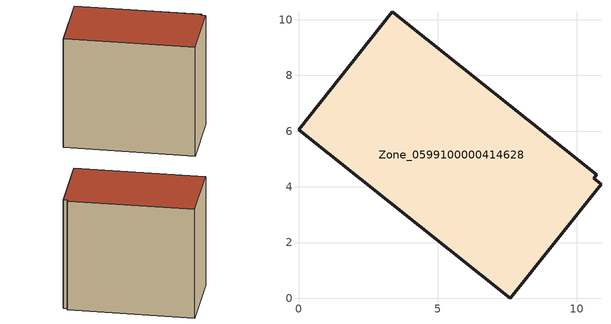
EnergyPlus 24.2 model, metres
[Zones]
Zone_0599100000414628
 floor ground (C_G): 0,6.06 3.37,10.29 10.72,4.44 10.61,4.3 10.87,4.09 7.61,0 z0.54
 wall outside (C_F): 0,6.06 7.61,0 10.87,4.09 10.61,4.3 10.72,4.44 3.37,10.29 0,6.06 z0.54:9.37
 roof outside (C_R): 3.37,10.29 0,6.06 7.61,0 10.87,4.09 10.61,4.3 10.72,4.44 z9.37
[BUILDING]
Pand.0599100000414628: North Axis=0; Terrain=City; Loads Convergence Tolerance Value=0.04; Temperature Convergence Tolerance Value=0.4; Solar Distribution=FullExterior; Maximum Number of Warmup Days=25; Minimum Number of Warmup Days=1
[Site:Location]
Rotterdam.The.Hague.AP_ZH_NLD Design_Conditions: Latitude=51.96; Longitude=4.45; Time Zone=1; Elevation=-4.5
[SITE:GROUNDTEMPERATURE:BUILDINGSURFACE]
18, 18, 18, 18, 18, 18, 18, 18, 18, 18, 18, 18
[MATERIAL] Thermal Absorptance=0.9; Solar Absorptance=0.7; Visible Absorptance=0.7
Name | Roughness | Thickness | Conductivity | Density | Specific Heat
G.TI.1992-2005 | MediumSmooth | 0.15 | 0.06 | 540 | 1210
F.TI.1992-2005 | Rough | 0.3 | 0.12 | 1920 | 840
R.TI.1992-2005 | MediumRough | 0.2 | 0.08 | 1500 | 1000
[CONSTRUCTION]
C_G: G.TI.1992-2005
C_F: F.TI.1992-2005
C_R: R.TI.1992-2005
[ZONE]
Zone_0599100000414628: Type=1; Multiplier=1; Ceiling Height=Autocalculate; Volume=Autocalculate; Floor Area=autocalculate; Part of Total Floor Area=Yes
[ZONEINFILTRATION:DESIGNFLOWRATE]
Infil_Zone_0599100000414628: Zone or ZoneList or Space or SpaceList=Zone_0599100000414628; Schedule=AlwaysOn; Design Flow Rate Calculation Method=Flow/Area; Flow Rate per Floor Area=0.0015; Constant Term Coefficient=1; Temperature Term Coefficient=0; Velocity Term Coefficient=0; Velocity Squared Term Coefficient=0
[HVACTEMPLATE:ZONE:IDEALLOADSAIRSYSTEM]
Zone_0599100000414628: Maximum Heating Supply Air Temperature=50; Minimum Cooling Supply Air Temperature=13; Maximum Heating Supply Air Humidity Ratio=0.0156; Minimum Cooling Supply Air Humidity Ratio=0.0077; Heating Limit=NoLimit; Cooling Limit=NoLimit; Dehumidification Control Type=ConstantSensibleHeatRatio; Cooling Sensible Heat Ratio=0.7; Dehumidification Setpoint=60; Humidification Control Type=None; Humidification Setpoint=30; Outdoor Air Method=None; Outdoor Air Flow Rate per Person=0.00944; Outdoor Air Flow Rate per Zone Floor Area=0; Outdoor Air Flow Rate per Zone=0; Demand Controlled Ventilation Type=None; Outdoor Air Economizer Type=NoEconomizer; Heat Recovery Type=None; Sensible Heat Recovery Effectiveness=0.7; Latent Heat Recovery Effectiveness=0.65
[ZONECONTROL:THERMOSTAT]
ThermostatControl_Zone_0599100000414628: Zone or ZoneList=Zone_0599100000414628; Control Type Schedule=DualSetpointControlType; Control 1=Thermostat_Zone_0599100000414628; Temperature Difference Between Cutout And Setpoint=0
[THERMOSTATSETPOINT:DUALSETPOINT]
Thermostat_Zone_0599100000414628: Heating Setpoint Temperature Schedule=HeatingSetpoint_Zone_0599100000414628; Cooling Setpoint Temperature Schedule=CoolingSetpoint_Zone_0599100000414628
[SCHEDULE:COMPACT]
HeatingSetpoint_Zone_0599100000414628: Through: 12/31, For: AllDays, Until: 24:00, 21
CoolingSetpoint_Zone_0599100000414628: Through: 12/31, For: AllDays, Until: 24:00, 24
DualSetpointControlType: Through: 12/31, For: AllDays, Until: 24:00, 4
AlwaysOn: Through: 12/31, For: AllDays, Until: 24:00, 1
